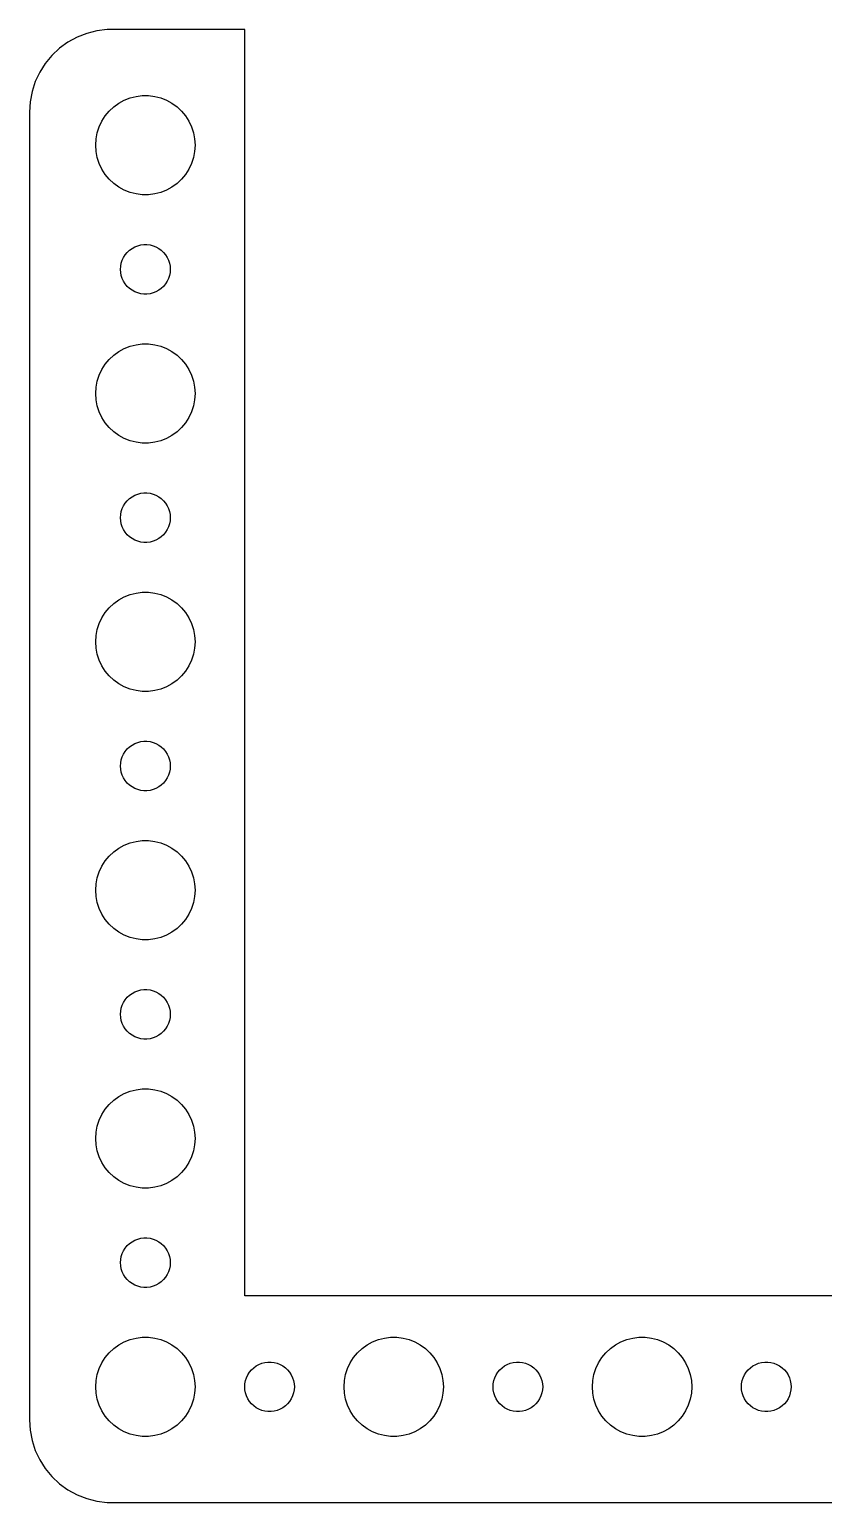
# Model space of a CAD drawing. Header units: metres. Extents: x -52 to 52, y 253 to 539.
# Drawn here: x -52 to -4, y 351.5 to 440.5 of the extents above; entities that cross this region are included whole.
import ezdxf

# ---------------------------------------------------------------- set-up
doc = ezdxf.new("R2010")
doc.units = ezdxf.units.M

msp = doc.modelspace()

# ---------------------------------------------------------------- linework, layer by layer
for p, q in [((-47.3139, 440.49), (-47.9369, 440.411)), ((-39, 440.49), (-47.3139, 440.49)), ((-39, 364), (-39, 440.49)), ((-49.6791, 439.722), (-50.1871, 439.353)), ((-49.1289, 440.024), (-49.6791, 439.722)), ((-48.5451, 440.255), (-49.1289, 440.024)), ((-47.9369, 440.411), (-48.5451, 440.255)), ((-50.6448, 438.923), (-51.0451, 438.439)), ((-50.1871, 439.353), (-50.6448, 438.923)), ((-51.3815, 437.909), (-51.6489, 437.341)), ((-51.0451, 438.439), (-51.3815, 437.909)), ((-51.6489, 437.341), (-51.8429, 436.743)), ((-51.9606, 436.127), (-52, 435.5)), ((-51.8429, 436.743), (-51.9606, 436.127)), ((-46.9123, 435.812), (-46.6075, 436.033)), ((-46.6075, 436.033), (-46.2773, 436.214)), ((-46.2773, 436.214), (-45.927, 436.353)), ((-45.927, 436.353), (-45.5621, 436.447)), ((-45.5621, 436.447), (-45.1884, 436.494)), ((-45.1884, 436.494), (-44.8116, 436.494)), ((-44.8116, 436.494), (-44.4379, 436.447)), ((-44.4379, 436.447), (-44.0729, 436.353)), ((-44.0729, 436.353), (-43.7227, 436.214)), ((-43.7227, 436.214), (-43.3925, 436.033)), ((-43.3925, 436.033), (-43.0877, 435.812)), ((-52, 435.5), (-52, 356.5)), ((-47.6289, 434.945), (-47.427, 435.263)), ((-47.427, 435.263), (-47.1869, 435.554)), ((-47.1869, 435.554), (-46.9123, 435.812)), ((-43.0877, 435.812), (-42.8131, 435.554)), ((-42.8131, 435.554), (-42.5729, 435.263)), ((-42.5729, 435.263), (-42.3711, 434.945)), ((-47.9763, 433.876), (-47.9057, 434.246)), ((-47.9057, 434.246), (-47.7893, 434.604)), ((-47.7893, 434.604), (-47.6289, 434.945)), ((-42.3711, 434.945), (-42.2107, 434.604)), ((-42.2107, 434.604), (-42.0942, 434.246)), ((-42.0942, 434.246), (-42.0237, 433.876)), ((-48, 433.5), (-47.9763, 433.876)), ((-47.9763, 433.124), (-48, 433.5)), ((-42.0237, 433.876), (-42, 433.5)), ((-42, 433.5), (-42.0237, 433.124)), ((-47.9057, 432.754), (-47.9763, 433.124)), ((-47.7893, 432.396), (-47.9057, 432.754)), ((-42.0942, 432.754), (-42.2107, 432.396)), ((-42.0237, 433.124), (-42.0942, 432.754)), ((-47.6289, 432.055), (-47.7893, 432.396)), ((-47.427, 431.737), (-47.6289, 432.055)), ((-47.1869, 431.446), (-47.427, 431.737)), ((-42.5729, 431.737), (-42.8131, 431.446)), ((-42.3711, 432.055), (-42.5729, 431.737)), ((-42.2107, 432.396), (-42.3711, 432.055)), ((-46.9123, 431.188), (-47.1869, 431.446)), ((-46.6075, 430.967), (-46.9123, 431.188)), ((-46.2773, 430.786), (-46.6075, 430.967)), ((-45.927, 430.647), (-46.2773, 430.786)), ((-43.7227, 430.786), (-44.0729, 430.647)), ((-43.3925, 430.967), (-43.7227, 430.786)), ((-43.0877, 431.188), (-43.3925, 430.967)), ((-42.8131, 431.446), (-43.0877, 431.188)), ((-45.5621, 430.553), (-45.927, 430.647)), ((-45.1884, 430.506), (-45.5621, 430.553)), ((-44.8116, 430.506), (-45.1884, 430.506)), ((-44.4379, 430.553), (-44.8116, 430.506)), ((-44.0729, 430.647), (-44.4379, 430.553)), ((-46.0934, 427.027), (-45.9561, 427.156)), ((-45.9561, 427.156), (-45.8037, 427.266)), ((-45.8037, 427.266), (-45.6387, 427.357)), ((-45.6387, 427.357), (-45.4635, 427.427)), ((-45.4635, 427.427), (-45.2811, 427.473)), ((-45.2811, 427.473), (-45.0942, 427.497)), ((-45.0942, 427.497), (-44.9058, 427.497)), ((-44.9058, 427.497), (-44.7189, 427.473)), ((-44.7189, 427.473), (-44.5365, 427.427)), ((-44.5365, 427.427), (-44.3613, 427.357)), ((-44.3613, 427.357), (-44.1963, 427.266)), ((-44.1963, 427.266), (-44.0439, 427.156)), ((-44.0439, 427.156), (-43.9065, 427.027)), ((-46.4882, 426.188), (-46.4529, 426.373)), ((-46.4529, 426.373), (-46.3947, 426.552)), ((-46.3947, 426.552), (-46.3145, 426.723)), ((-46.3145, 426.723), (-46.2135, 426.882)), ((-46.2135, 426.882), (-46.0934, 427.027)), ((-43.9065, 427.027), (-43.7865, 426.882)), ((-43.7865, 426.882), (-43.6855, 426.723)), ((-43.6855, 426.723), (-43.6053, 426.552)), ((-43.6053, 426.552), (-43.5471, 426.373)), ((-43.5471, 426.373), (-43.5118, 426.188)), ((-46.5, 426), (-46.4882, 426.188)), ((-46.4882, 425.812), (-46.5, 426)), ((-46.4529, 425.627), (-46.4882, 425.812)), ((-46.3947, 425.448), (-46.4529, 425.627)), ((-46.3145, 425.277), (-46.3947, 425.448)), ((-43.6053, 425.448), (-43.6855, 425.277)), ((-43.5471, 425.627), (-43.6053, 425.448)), ((-43.5118, 425.812), (-43.5471, 425.627)), ((-43.5118, 426.188), (-43.5, 426)), ((-43.5, 426), (-43.5118, 425.812)), ((-46.2135, 425.118), (-46.3145, 425.277)), ((-46.0934, 424.973), (-46.2135, 425.118)), ((-45.9561, 424.844), (-46.0934, 424.973)), ((-45.8037, 424.734), (-45.9561, 424.844)), ((-45.6387, 424.643), (-45.8037, 424.734)), ((-45.4635, 424.573), (-45.6387, 424.643)), ((-45.2811, 424.527), (-45.4635, 424.573)), ((-45.0942, 424.503), (-45.2811, 424.527)), ((-44.9058, 424.503), (-45.0942, 424.503)), ((-44.7189, 424.527), (-44.9058, 424.503)), ((-44.5365, 424.573), (-44.7189, 424.527)), ((-44.3613, 424.643), (-44.5365, 424.573)), ((-44.1963, 424.734), (-44.3613, 424.643)), ((-44.0439, 424.844), (-44.1963, 424.734)), ((-43.9065, 424.973), (-44.0439, 424.844)), ((-43.7865, 425.118), (-43.9065, 424.973)), ((-43.6855, 425.277), (-43.7865, 425.118)), ((-46.9123, 420.812), (-46.6075, 421.033)), ((-46.6075, 421.033), (-46.2773, 421.214)), ((-46.2773, 421.214), (-45.927, 421.353)), ((-45.927, 421.353), (-45.5621, 421.447)), ((-45.5621, 421.447), (-45.1884, 421.494)), ((-45.1884, 421.494), (-44.8116, 421.494)), ((-44.8116, 421.494), (-44.4379, 421.447)), ((-44.4379, 421.447), (-44.0729, 421.353)), ((-44.0729, 421.353), (-43.7227, 421.214)), ((-43.7227, 421.214), (-43.3925, 421.033)), ((-43.3925, 421.033), (-43.0877, 420.812)), ((-47.6289, 419.945), (-47.427, 420.263)), ((-47.427, 420.263), (-47.1869, 420.554)), ((-47.1869, 420.554), (-46.9123, 420.812)), ((-43.0877, 420.812), (-42.8131, 420.554)), ((-42.8131, 420.554), (-42.5729, 420.263)), ((-42.5729, 420.263), (-42.3711, 419.945)), ((-47.9763, 418.876), (-47.9057, 419.246)), ((-47.9057, 419.246), (-47.7893, 419.604)), ((-47.7893, 419.604), (-47.6289, 419.945)), ((-42.3711, 419.945), (-42.2107, 419.604)), ((-42.2107, 419.604), (-42.0942, 419.246)), ((-42.0942, 419.246), (-42.0237, 418.876)), ((-48, 418.5), (-47.9763, 418.876)), ((-47.9763, 418.124), (-48, 418.5)), ((-42.0237, 418.876), (-42, 418.5)), ((-42, 418.5), (-42.0237, 418.124)), ((-47.9057, 417.754), (-47.9763, 418.124)), ((-47.7893, 417.396), (-47.9057, 417.754)), ((-47.6289, 417.055), (-47.7893, 417.396)), ((-42.2107, 417.396), (-42.3711, 417.055)), ((-42.0942, 417.754), (-42.2107, 417.396)), ((-42.0237, 418.124), (-42.0942, 417.754)), ((-47.427, 416.737), (-47.6289, 417.055)), ((-47.1869, 416.446), (-47.427, 416.737)), ((-46.9123, 416.188), (-47.1869, 416.446)), ((-42.8131, 416.446), (-43.0877, 416.188)), ((-42.5729, 416.737), (-42.8131, 416.446)), ((-42.3711, 417.055), (-42.5729, 416.737)), ((-46.6075, 415.967), (-46.9123, 416.188)), ((-46.2773, 415.786), (-46.6075, 415.967)), ((-45.927, 415.647), (-46.2773, 415.786)), ((-45.5621, 415.553), (-45.927, 415.647)), ((-45.1884, 415.506), (-45.5621, 415.553)), ((-44.4379, 415.553), (-44.8116, 415.506)), ((-44.0729, 415.647), (-44.4379, 415.553)), ((-43.7227, 415.786), (-44.0729, 415.647)), ((-43.3925, 415.967), (-43.7227, 415.786)), ((-43.0877, 416.188), (-43.3925, 415.967)), ((-44.8116, 415.506), (-45.1884, 415.506)), ((-46.2135, 411.882), (-46.0934, 412.027)), ((-46.0934, 412.027), (-45.9561, 412.156)), ((-45.9561, 412.156), (-45.8037, 412.266)), ((-45.8037, 412.266), (-45.6387, 412.357)), ((-45.6387, 412.357), (-45.4635, 412.427)), ((-45.4635, 412.427), (-45.2811, 412.473)), ((-45.2811, 412.473), (-45.0942, 412.497)), ((-45.0942, 412.497), (-44.9058, 412.497)), ((-44.9058, 412.497), (-44.7189, 412.473)), ((-44.7189, 412.473), (-44.5365, 412.427)), ((-44.5365, 412.427), (-44.3613, 412.357)), ((-44.3613, 412.357), (-44.1963, 412.266)), ((-44.1963, 412.266), (-44.0439, 412.156)), ((-44.0439, 412.156), (-43.9065, 412.027)), ((-43.9065, 412.027), (-43.7865, 411.882)), ((-46.5, 411), (-46.4882, 411.188)), ((-46.4882, 411.188), (-46.4529, 411.373)), ((-46.4529, 411.373), (-46.3947, 411.552)), ((-46.3947, 411.552), (-46.3145, 411.723)), ((-46.3145, 411.723), (-46.2135, 411.882)), ((-43.7865, 411.882), (-43.6855, 411.723)), ((-43.6855, 411.723), (-43.6053, 411.552)), ((-43.6053, 411.552), (-43.5471, 411.373)), ((-43.5471, 411.373), (-43.5118, 411.188)), ((-43.5118, 411.188), (-43.5, 411)), ((-46.4882, 410.812), (-46.5, 411)), ((-46.4529, 410.627), (-46.4882, 410.812)), ((-46.3947, 410.448), (-46.4529, 410.627)), ((-46.3145, 410.277), (-46.3947, 410.448)), ((-46.2135, 410.118), (-46.3145, 410.277)), ((-43.6855, 410.277), (-43.7865, 410.118)), ((-43.6053, 410.448), (-43.6855, 410.277)), ((-43.5471, 410.627), (-43.6053, 410.448)), ((-43.5118, 410.812), (-43.5471, 410.627)), ((-43.5, 411), (-43.5118, 410.812)), ((-46.0934, 409.973), (-46.2135, 410.118)), ((-45.9561, 409.844), (-46.0934, 409.973)), ((-45.8037, 409.734), (-45.9561, 409.844)), ((-45.6387, 409.643), (-45.8037, 409.734)), ((-45.4635, 409.573), (-45.6387, 409.643)), ((-45.2811, 409.527), (-45.4635, 409.573)), ((-45.0942, 409.503), (-45.2811, 409.527)), ((-44.9058, 409.503), (-45.0942, 409.503)), ((-44.7189, 409.527), (-44.9058, 409.503)), ((-44.5365, 409.573), (-44.7189, 409.527)), ((-44.3613, 409.643), (-44.5365, 409.573)), ((-44.1963, 409.734), (-44.3613, 409.643)), ((-44.0439, 409.844), (-44.1963, 409.734)), ((-43.9065, 409.973), (-44.0439, 409.844)), ((-43.7865, 410.118), (-43.9065, 409.973)), ((-47.1869, 405.554), (-46.9123, 405.812)), ((-46.9123, 405.812), (-46.6075, 406.033)), ((-46.6075, 406.033), (-46.2773, 406.214)), ((-46.2773, 406.214), (-45.927, 406.353)), ((-45.927, 406.353), (-45.5621, 406.447)), ((-45.5621, 406.447), (-45.1884, 406.494)), ((-45.1884, 406.494), (-44.8116, 406.494)), ((-44.8116, 406.494), (-44.4379, 406.447)), ((-44.4379, 406.447), (-44.0729, 406.353)), ((-44.0729, 406.353), (-43.7227, 406.214)), ((-43.7227, 406.214), (-43.3925, 406.033)), ((-43.3925, 406.033), (-43.0877, 405.812)), ((-43.0877, 405.812), (-42.8131, 405.554)), ((-47.7893, 404.604), (-47.6289, 404.945)), ((-47.6289, 404.945), (-47.427, 405.263)), ((-47.427, 405.263), (-47.1869, 405.554)), ((-42.8131, 405.554), (-42.5729, 405.263)), ((-42.5729, 405.263), (-42.3711, 404.945)), ((-42.3711, 404.945), (-42.2107, 404.604)), ((-47.9763, 403.876), (-47.9057, 404.246)), ((-47.9057, 404.246), (-47.7893, 404.604)), ((-42.2107, 404.604), (-42.0942, 404.246)), ((-42.0942, 404.246), (-42.0237, 403.876)), ((-48, 403.5), (-47.9763, 403.876)), ((-47.9763, 403.124), (-48, 403.5)), ((-47.9057, 402.754), (-47.9763, 403.124)), ((-42.0237, 403.124), (-42.0942, 402.754)), ((-42.0237, 403.876), (-42, 403.5)), ((-42, 403.5), (-42.0237, 403.124)), ((-47.7893, 402.396), (-47.9057, 402.754)), ((-47.6289, 402.055), (-47.7893, 402.396)), ((-42.2107, 402.396), (-42.3711, 402.055)), ((-42.0942, 402.754), (-42.2107, 402.396)), ((-47.427, 401.737), (-47.6289, 402.055)), ((-47.1869, 401.446), (-47.427, 401.737)), ((-46.9123, 401.188), (-47.1869, 401.446)), ((-42.8131, 401.446), (-43.0877, 401.188)), ((-42.5729, 401.737), (-42.8131, 401.446)), ((-42.3711, 402.055), (-42.5729, 401.737)), ((-46.6075, 400.967), (-46.9123, 401.188)), ((-46.2773, 400.786), (-46.6075, 400.967)), ((-45.927, 400.647), (-46.2773, 400.786)), ((-45.5621, 400.553), (-45.927, 400.647)), ((-45.1884, 400.506), (-45.5621, 400.553)), ((-44.8116, 400.506), (-45.1884, 400.506)), ((-44.4379, 400.553), (-44.8116, 400.506)), ((-44.0729, 400.647), (-44.4379, 400.553)), ((-43.7227, 400.786), (-44.0729, 400.647)), ((-43.3925, 400.967), (-43.7227, 400.786)), ((-43.0877, 401.188), (-43.3925, 400.967)), ((-46.3145, 396.723), (-46.2135, 396.882)), ((-46.2135, 396.882), (-46.0934, 397.027)), ((-46.0934, 397.027), (-45.9561, 397.156)), ((-45.9561, 397.156), (-45.8037, 397.266)), ((-45.8037, 397.266), (-45.6387, 397.357)), ((-45.6387, 397.357), (-45.4635, 397.427)), ((-45.4635, 397.427), (-45.2811, 397.473)), ((-45.2811, 397.473), (-45.0942, 397.497)), ((-45.0942, 397.497), (-44.9058, 397.497)), ((-44.9058, 397.497), (-44.7189, 397.473)), ((-44.7189, 397.473), (-44.5365, 397.427)), ((-44.5365, 397.427), (-44.3613, 397.357)), ((-44.3613, 397.357), (-44.1963, 397.266)), ((-44.1963, 397.266), (-44.0439, 397.156)), ((-44.0439, 397.156), (-43.9065, 397.027)), ((-43.9065, 397.027), (-43.7865, 396.882)), ((-43.7865, 396.882), (-43.6855, 396.723)), ((-46.5, 396), (-46.4882, 396.188)), ((-46.4882, 395.812), (-46.5, 396)), ((-46.4882, 396.188), (-46.4529, 396.373)), ((-46.4529, 396.373), (-46.3947, 396.552)), ((-46.3947, 396.552), (-46.3145, 396.723)), ((-43.6855, 396.723), (-43.6053, 396.552)), ((-43.6053, 396.552), (-43.5471, 396.373)), ((-43.5471, 396.373), (-43.5118, 396.188)), ((-43.5118, 396.188), (-43.5, 396)), ((-43.5, 396), (-43.5118, 395.812)), ((-46.4529, 395.627), (-46.4882, 395.812)), ((-46.3947, 395.448), (-46.4529, 395.627)), ((-46.3145, 395.277), (-46.3947, 395.448)), ((-46.2135, 395.118), (-46.3145, 395.277)), ((-46.0934, 394.973), (-46.2135, 395.118)), ((-43.7865, 395.118), (-43.9065, 394.973)), ((-43.6855, 395.277), (-43.7865, 395.118)), ((-43.6053, 395.448), (-43.6855, 395.277)), ((-43.5471, 395.627), (-43.6053, 395.448)), ((-43.5118, 395.812), (-43.5471, 395.627)), ((-45.9561, 394.844), (-46.0934, 394.973)), ((-45.8037, 394.734), (-45.9561, 394.844)), ((-45.6387, 394.643), (-45.8037, 394.734)), ((-45.4635, 394.573), (-45.6387, 394.643)), ((-45.2811, 394.527), (-45.4635, 394.573)), ((-45.0942, 394.503), (-45.2811, 394.527)), ((-44.9058, 394.503), (-45.0942, 394.503)), ((-44.7189, 394.527), (-44.9058, 394.503)), ((-44.5365, 394.573), (-44.7189, 394.527)), ((-44.3613, 394.643), (-44.5365, 394.573)), ((-44.1963, 394.734), (-44.3613, 394.643)), ((-44.0439, 394.844), (-44.1963, 394.734)), ((-43.9065, 394.973), (-44.0439, 394.844)), ((-47.1869, 390.554), (-46.9123, 390.812)), ((-46.9123, 390.812), (-46.6075, 391.033)), ((-46.6075, 391.033), (-46.2773, 391.214)), ((-46.2773, 391.214), (-45.927, 391.353)), ((-45.927, 391.353), (-45.5621, 391.447)), ((-45.5621, 391.447), (-45.1884, 391.494)), ((-45.1884, 391.494), (-44.8116, 391.494)), ((-44.8116, 391.494), (-44.4379, 391.447)), ((-44.4379, 391.447), (-44.0729, 391.353)), ((-44.0729, 391.353), (-43.7227, 391.214)), ((-43.7227, 391.214), (-43.3925, 391.033)), ((-43.3925, 391.033), (-43.0877, 390.812)), ((-43.0877, 390.812), (-42.8131, 390.554)), ((-47.7893, 389.604), (-47.6289, 389.945)), ((-47.6289, 389.945), (-47.427, 390.263)), ((-47.427, 390.263), (-47.1869, 390.554)), ((-42.8131, 390.554), (-42.5729, 390.263)), ((-42.5729, 390.263), (-42.3711, 389.945)), ((-42.3711, 389.945), (-42.2107, 389.604)), ((-48, 388.5), (-47.9763, 388.876)), ((-47.9763, 388.876), (-47.9057, 389.246)), ((-47.9057, 389.246), (-47.7893, 389.604)), ((-42.2107, 389.604), (-42.0942, 389.246)), ((-42.0942, 389.246), (-42.0237, 388.876)), ((-42.0237, 388.876), (-42, 388.5)), ((-47.9763, 388.124), (-48, 388.5)), ((-47.9057, 387.754), (-47.9763, 388.124)), ((-42.0237, 388.124), (-42.0942, 387.754)), ((-42, 388.5), (-42.0237, 388.124)), ((-47.7893, 387.396), (-47.9057, 387.754)), ((-47.6289, 387.055), (-47.7893, 387.396)), ((-42.2107, 387.396), (-42.3711, 387.055)), ((-42.0942, 387.754), (-42.2107, 387.396)), ((-47.427, 386.737), (-47.6289, 387.055)), ((-47.1869, 386.446), (-47.427, 386.737)), ((-46.9123, 386.188), (-47.1869, 386.446)), ((-46.6075, 385.967), (-46.9123, 386.188)), ((-43.0877, 386.188), (-43.3925, 385.967)), ((-42.8131, 386.446), (-43.0877, 386.188)), ((-42.5729, 386.737), (-42.8131, 386.446)), ((-42.3711, 387.055), (-42.5729, 386.737)), ((-46.2773, 385.786), (-46.6075, 385.967)), ((-45.927, 385.647), (-46.2773, 385.786)), ((-45.5621, 385.553), (-45.927, 385.647)), ((-45.1884, 385.506), (-45.5621, 385.553)), ((-44.8116, 385.506), (-45.1884, 385.506)), ((-44.4379, 385.553), (-44.8116, 385.506)), ((-44.0729, 385.647), (-44.4379, 385.553)), ((-43.7227, 385.786), (-44.0729, 385.647)), ((-43.3925, 385.967), (-43.7227, 385.786)), ((-46.3145, 381.723), (-46.2135, 381.882)), ((-46.2135, 381.882), (-46.0934, 382.027)), ((-46.0934, 382.027), (-45.9561, 382.156)), ((-45.9561, 382.156), (-45.8037, 382.266)), ((-45.8037, 382.266), (-45.6387, 382.357)), ((-45.6387, 382.357), (-45.4635, 382.427)), ((-45.4635, 382.427), (-45.2811, 382.473)), ((-45.2811, 382.473), (-45.0942, 382.497)), ((-45.0942, 382.497), (-44.9058, 382.497)), ((-44.9058, 382.497), (-44.7189, 382.473)), ((-44.7189, 382.473), (-44.5365, 382.427)), ((-44.5365, 382.427), (-44.3613, 382.357)), ((-44.3613, 382.357), (-44.1963, 382.266)), ((-44.1963, 382.266), (-44.0439, 382.156)), ((-44.0439, 382.156), (-43.9065, 382.027)), ((-43.9065, 382.027), (-43.7865, 381.882)), ((-43.7865, 381.882), (-43.6855, 381.723)), ((-46.5, 381), (-46.4882, 381.188)), ((-46.4882, 380.812), (-46.5, 381)), ((-46.4882, 381.188), (-46.4529, 381.373)), ((-46.4529, 381.373), (-46.3947, 381.552)), ((-46.3947, 381.552), (-46.3145, 381.723)), ((-43.6855, 381.723), (-43.6053, 381.552)), ((-43.6053, 381.552), (-43.5471, 381.373)), ((-43.5471, 381.373), (-43.5118, 381.188)), ((-43.5118, 381.188), (-43.5, 381)), ((-43.5, 381), (-43.5118, 380.812)), ((-46.4529, 380.627), (-46.4882, 380.812)), ((-46.3947, 380.448), (-46.4529, 380.627)), ((-46.3145, 380.277), (-46.3947, 380.448)), ((-46.2135, 380.118), (-46.3145, 380.277)), ((-46.0934, 379.973), (-46.2135, 380.118)), ((-45.9561, 379.844), (-46.0934, 379.973)), ((-43.9065, 379.973), (-44.0439, 379.844)), ((-43.7865, 380.118), (-43.9065, 379.973)), ((-43.6855, 380.277), (-43.7865, 380.118)), ((-43.6053, 380.448), (-43.6855, 380.277)), ((-43.5471, 380.627), (-43.6053, 380.448)), ((-43.5118, 380.812), (-43.5471, 380.627)), ((-45.8037, 379.734), (-45.9561, 379.844)), ((-45.6387, 379.643), (-45.8037, 379.734)), ((-45.4635, 379.573), (-45.6387, 379.643)), ((-45.2811, 379.527), (-45.4635, 379.573)), ((-45.0942, 379.503), (-45.2811, 379.527)), ((-44.9058, 379.503), (-45.0942, 379.503)), ((-44.7189, 379.527), (-44.9058, 379.503)), ((-44.5365, 379.573), (-44.7189, 379.527)), ((-44.3613, 379.643), (-44.5365, 379.573)), ((-44.1963, 379.734), (-44.3613, 379.643)), ((-44.0439, 379.844), (-44.1963, 379.734)), ((-45.927, 376.353), (-45.5621, 376.447)), ((-45.5621, 376.447), (-45.1884, 376.494)), ((-45.1884, 376.494), (-44.8116, 376.494)), ((-44.8116, 376.494), (-44.4379, 376.447)), ((-44.4379, 376.447), (-44.0729, 376.353)), ((-47.427, 375.263), (-47.1869, 375.554)), ((-47.1869, 375.554), (-46.9123, 375.812)), ((-46.9123, 375.812), (-46.6075, 376.033)), ((-46.6075, 376.033), (-46.2773, 376.214)), ((-46.2773, 376.214), (-45.927, 376.353)), ((-44.0729, 376.353), (-43.7227, 376.214)), ((-43.7227, 376.214), (-43.3925, 376.033)), ((-43.3925, 376.033), (-43.0877, 375.812)), ((-43.0877, 375.812), (-42.8131, 375.554)), ((-42.8131, 375.554), (-42.5729, 375.263)), ((-47.7893, 374.604), (-47.6289, 374.945)), ((-47.6289, 374.945), (-47.427, 375.263)), ((-42.5729, 375.263), (-42.3711, 374.945)), ((-42.3711, 374.945), (-42.2107, 374.604)), ((-48, 373.5), (-47.9763, 373.876)), ((-47.9763, 373.876), (-47.9057, 374.246)), ((-47.9057, 374.246), (-47.7893, 374.604)), ((-42.2107, 374.604), (-42.0942, 374.246)), ((-42.0942, 374.246), (-42.0237, 373.876)), ((-42.0237, 373.876), (-42, 373.5)), ((-47.9763, 373.124), (-48, 373.5)), ((-47.9057, 372.754), (-47.9763, 373.124)), ((-42.0237, 373.124), (-42.0942, 372.754)), ((-42, 373.5), (-42.0237, 373.124)), ((-47.7893, 372.396), (-47.9057, 372.754)), ((-47.6289, 372.055), (-47.7893, 372.396)), ((-47.427, 371.737), (-47.6289, 372.055)), ((-42.3711, 372.055), (-42.5729, 371.737)), ((-42.2107, 372.396), (-42.3711, 372.055)), ((-42.0942, 372.754), (-42.2107, 372.396)), ((-47.1869, 371.446), (-47.427, 371.737)), ((-46.9123, 371.188), (-47.1869, 371.446)), ((-46.6075, 370.967), (-46.9123, 371.188)), ((-43.0877, 371.188), (-43.3925, 370.967)), ((-42.8131, 371.446), (-43.0877, 371.188)), ((-42.5729, 371.737), (-42.8131, 371.446)), ((-46.2773, 370.786), (-46.6075, 370.967)), ((-45.927, 370.647), (-46.2773, 370.786)), ((-45.5621, 370.553), (-45.927, 370.647)), ((-45.1884, 370.506), (-45.5621, 370.553)), ((-44.8116, 370.506), (-45.1884, 370.506)), ((-44.4379, 370.553), (-44.8116, 370.506)), ((-44.0729, 370.647), (-44.4379, 370.553)), ((-43.7227, 370.786), (-44.0729, 370.647)), ((-43.3925, 370.967), (-43.7227, 370.786)), ((-45.2811, 367.473), (-45.0942, 367.497)), ((-45.0942, 367.497), (-44.9058, 367.497)), ((-44.9058, 367.497), (-44.7189, 367.473)), ((-46.3947, 366.552), (-46.3145, 366.723)), ((-46.3145, 366.723), (-46.2135, 366.882)), ((-46.2135, 366.882), (-46.0934, 367.027)), ((-46.0934, 367.027), (-45.9561, 367.156)), ((-45.9561, 367.156), (-45.8037, 367.266)), ((-45.8037, 367.266), (-45.6387, 367.357)), ((-45.6387, 367.357), (-45.4635, 367.427)), ((-45.4635, 367.427), (-45.2811, 367.473)), ((-44.7189, 367.473), (-44.5365, 367.427)), ((-44.5365, 367.427), (-44.3613, 367.357)), ((-44.3613, 367.357), (-44.1963, 367.266)), ((-44.1963, 367.266), (-44.0439, 367.156)), ((-44.0439, 367.156), (-43.9065, 367.027)), ((-43.9065, 367.027), (-43.7865, 366.882)), ((-43.7865, 366.882), (-43.6855, 366.723)), ((-43.6855, 366.723), (-43.6053, 366.552)), ((-46.5, 366), (-46.4882, 366.188)), ((-46.4882, 365.812), (-46.5, 366)), ((-46.4882, 366.188), (-46.4529, 366.373)), ((-46.4529, 365.627), (-46.4882, 365.812)), ((-46.4529, 366.373), (-46.3947, 366.552)), ((-43.6053, 366.552), (-43.5471, 366.373)), ((-43.5471, 366.373), (-43.5118, 366.188)), ((-43.5118, 365.812), (-43.5471, 365.627)), ((-43.5118, 366.188), (-43.5, 366)), ((-43.5, 366), (-43.5118, 365.812)), ((-46.3947, 365.448), (-46.4529, 365.627)), ((-46.3145, 365.277), (-46.3947, 365.448)), ((-46.2135, 365.118), (-46.3145, 365.277)), ((-46.0934, 364.973), (-46.2135, 365.118)), ((-45.9561, 364.844), (-46.0934, 364.973)), ((-45.8037, 364.734), (-45.9561, 364.844)), ((-44.0439, 364.844), (-44.1963, 364.734)), ((-43.9065, 364.973), (-44.0439, 364.844)), ((-43.7865, 365.118), (-43.9065, 364.973)), ((-43.6855, 365.277), (-43.7865, 365.118)), ((-43.6053, 365.448), (-43.6855, 365.277)), ((-43.5471, 365.627), (-43.6053, 365.448)), ((-45.6387, 364.643), (-45.8037, 364.734)), ((-45.4635, 364.573), (-45.6387, 364.643)), ((-45.2811, 364.527), (-45.4635, 364.573)), ((-45.0942, 364.503), (-45.2811, 364.527)), ((-44.9058, 364.503), (-45.0942, 364.503)), ((-44.7189, 364.527), (-44.9058, 364.503)), ((-44.5365, 364.573), (-44.7189, 364.527)), ((-44.3613, 364.643), (-44.5365, 364.573)), ((-44.1963, 364.734), (-44.3613, 364.643)), ((39, 364), (-39, 364)), ((-46.2773, 361.214), (-45.927, 361.353)), ((-45.927, 361.353), (-45.5621, 361.447)), ((-45.5621, 361.447), (-45.1884, 361.494)), ((-45.1884, 361.494), (-44.8116, 361.494)), ((-44.8116, 361.494), (-44.4379, 361.447)), ((-44.4379, 361.447), (-44.0729, 361.353)), ((-44.0729, 361.353), (-43.7227, 361.214)), ((-31.2773, 361.214), (-30.927, 361.353)), ((-30.927, 361.353), (-30.5621, 361.447)), ((-30.5621, 361.447), (-30.1884, 361.494)), ((-30.1884, 361.494), (-29.8116, 361.494)), ((-29.8116, 361.494), (-29.4379, 361.447)), ((-29.4379, 361.447), (-29.0729, 361.353)), ((-29.0729, 361.353), (-28.7227, 361.214)), ((-16.2773, 361.214), (-15.927, 361.353)), ((-15.927, 361.353), (-15.5621, 361.447)), ((-15.5621, 361.447), (-15.1884, 361.494)), ((-15.1884, 361.494), (-14.8116, 361.494)), ((-14.8116, 361.494), (-14.4379, 361.447)), ((-14.4379, 361.447), (-14.0729, 361.353)), ((-14.0729, 361.353), (-13.7227, 361.214)), ((-47.427, 360.263), (-47.1869, 360.554)), ((-47.1869, 360.554), (-46.9123, 360.812)), ((-46.9123, 360.812), (-46.6075, 361.033)), ((-46.6075, 361.033), (-46.2773, 361.214)), ((-43.7227, 361.214), (-43.3925, 361.033)), ((-43.3925, 361.033), (-43.0877, 360.812)), ((-43.0877, 360.812), (-42.8131, 360.554)), ((-42.8131, 360.554), (-42.5729, 360.263)), ((-32.427, 360.263), (-32.1869, 360.554)), ((-32.1869, 360.554), (-31.9123, 360.812)), ((-31.9123, 360.812), (-31.6075, 361.033)), ((-31.6075, 361.033), (-31.2773, 361.214)), ((-28.7227, 361.214), (-28.3925, 361.033)), ((-28.3925, 361.033), (-28.0877, 360.812)), ((-28.0877, 360.812), (-27.8131, 360.554)), ((-27.8131, 360.554), (-27.5729, 360.263)), ((-17.427, 360.263), (-17.1869, 360.554)), ((-17.1869, 360.554), (-16.9123, 360.812)), ((-16.9123, 360.812), (-16.6075, 361.033)), ((-16.6075, 361.033), (-16.2773, 361.214)), ((-13.7227, 361.214), (-13.3925, 361.033)), ((-13.3925, 361.033), (-13.0877, 360.812)), ((-13.0877, 360.812), (-12.8131, 360.554)), ((-12.8131, 360.554), (-12.5729, 360.263)), ((-47.9057, 359.246), (-47.7893, 359.604)), ((-47.7893, 359.604), (-47.6289, 359.945)), ((-47.6289, 359.945), (-47.427, 360.263)), ((-42.5729, 360.263), (-42.3711, 359.945)), ((-42.3711, 359.945), (-42.2107, 359.604)), ((-42.2107, 359.604), (-42.0942, 359.246)), ((-38.7135, 359.382), (-38.5934, 359.527)), ((-38.5934, 359.527), (-38.4561, 359.656)), ((-38.4561, 359.656), (-38.3037, 359.766)), ((-38.3037, 359.766), (-38.1387, 359.857)), ((-38.1387, 359.857), (-37.9635, 359.927)), ((-37.9635, 359.927), (-37.7811, 359.973)), ((-37.7811, 359.973), (-37.5942, 359.997)), ((-37.5942, 359.997), (-37.4058, 359.997)), ((-37.4058, 359.997), (-37.2189, 359.973)), ((-37.2189, 359.973), (-37.0365, 359.927)), ((-37.0365, 359.927), (-36.8613, 359.857)), ((-36.8613, 359.857), (-36.6963, 359.766)), ((-36.6963, 359.766), (-36.5439, 359.656)), ((-36.5439, 359.656), (-36.4065, 359.527)), ((-36.4065, 359.527), (-36.2865, 359.382)), ((-32.9057, 359.246), (-32.7893, 359.604)), ((-32.7893, 359.604), (-32.6289, 359.945)), ((-32.6289, 359.945), (-32.427, 360.263)), ((-27.5729, 360.263), (-27.3711, 359.945)), ((-27.3711, 359.945), (-27.2107, 359.604)), ((-27.2107, 359.604), (-27.0942, 359.246)), ((-23.7135, 359.382), (-23.5934, 359.527)), ((-23.5934, 359.527), (-23.4561, 359.656)), ((-23.4561, 359.656), (-23.3037, 359.766)), ((-23.3037, 359.766), (-23.1387, 359.857)), ((-23.1387, 359.857), (-22.9635, 359.927)), ((-22.9635, 359.927), (-22.7811, 359.973)), ((-22.7811, 359.973), (-22.5942, 359.997)), ((-22.5942, 359.997), (-22.4058, 359.997)), ((-22.4058, 359.997), (-22.2189, 359.973)), ((-22.2189, 359.973), (-22.0365, 359.927)), ((-22.0365, 359.927), (-21.8613, 359.857)), ((-21.8613, 359.857), (-21.6963, 359.766)), ((-21.6963, 359.766), (-21.5439, 359.656)), ((-21.5439, 359.656), (-21.4065, 359.527)), ((-21.4065, 359.527), (-21.2865, 359.382)), ((-17.9057, 359.246), (-17.7893, 359.604)), ((-17.7893, 359.604), (-17.6289, 359.945)), ((-17.6289, 359.945), (-17.427, 360.263)), ((-12.5729, 360.263), (-12.3711, 359.945)), ((-12.3711, 359.945), (-12.2107, 359.604)), ((-12.2107, 359.604), (-12.0942, 359.246)), ((-8.71352, 359.382), (-8.59344, 359.527)), ((-8.59344, 359.527), (-8.45613, 359.656)), ((-8.45613, 359.656), (-8.30373, 359.766)), ((-8.30373, 359.766), (-8.13866, 359.857)), ((-8.13866, 359.857), (-7.96352, 359.927)), ((-7.96352, 359.927), (-7.78107, 359.973)), ((-7.78107, 359.973), (-7.59418, 359.997)), ((-7.59418, 359.997), (-7.40581, 359.997)), ((-7.40581, 359.997), (-7.21892, 359.973)), ((-7.21892, 359.973), (-7.03647, 359.927)), ((-7.03647, 359.927), (-6.86133, 359.857)), ((-6.86133, 359.857), (-6.69626, 359.766)), ((-6.69626, 359.766), (-6.54385, 359.656)), ((-6.54385, 359.656), (-6.40654, 359.527)), ((-6.40654, 359.527), (-6.28647, 359.382)), ((-48, 358.5), (-47.9763, 358.876)), ((-47.9763, 358.876), (-47.9057, 359.246)), ((-42.0942, 359.246), (-42.0237, 358.876)), ((-42.0237, 358.876), (-42, 358.5)), ((-39, 358.5), (-38.9882, 358.688)), ((-38.9882, 358.688), (-38.9529, 358.873)), ((-38.9529, 358.873), (-38.8947, 359.052)), ((-38.8947, 359.052), (-38.8145, 359.223)), ((-38.8145, 359.223), (-38.7135, 359.382)), ((-36.2865, 359.382), (-36.1855, 359.223)), ((-36.1855, 359.223), (-36.1053, 359.052)), ((-36.1053, 359.052), (-36.0471, 358.873)), ((-36.0471, 358.873), (-36.0118, 358.688)), ((-36.0118, 358.688), (-36, 358.5)), ((-33, 358.5), (-32.9763, 358.876)), ((-32.9763, 358.876), (-32.9057, 359.246)), ((-27.0942, 359.246), (-27.0237, 358.876)), ((-27.0237, 358.876), (-27, 358.5)), ((-24, 358.5), (-23.9882, 358.688)), ((-23.9882, 358.688), (-23.9529, 358.873)), ((-23.9529, 358.873), (-23.8947, 359.052)), ((-23.8947, 359.052), (-23.8145, 359.223)), ((-23.8145, 359.223), (-23.7135, 359.382)), ((-21.2865, 359.382), (-21.1855, 359.223)), ((-21.1855, 359.223), (-21.1053, 359.052)), ((-21.1053, 359.052), (-21.0471, 358.873)), ((-21.0471, 358.873), (-21.0118, 358.688)), ((-21.0118, 358.688), (-21, 358.5)), ((-18, 358.5), (-17.9763, 358.876)), ((-17.9763, 358.876), (-17.9057, 359.246)), ((-12.0942, 359.246), (-12.0237, 358.876)), ((-12.0237, 358.876), (-12, 358.5)), ((-9, 358.5), (-8.98816, 358.688)), ((-8.98816, 358.688), (-8.95287, 358.873)), ((-8.95287, 358.873), (-8.89465, 359.052)), ((-8.89465, 359.052), (-8.81445, 359.223)), ((-8.81445, 359.223), (-8.71352, 359.382)), ((-6.28647, 359.382), (-6.18553, 359.223)), ((-6.18553, 359.223), (-6.10533, 359.052)), ((-6.10533, 359.052), (-6.04712, 358.873)), ((-6.04712, 358.873), (-6.01183, 358.688)), ((-6.01183, 358.688), (-6, 358.5)), ((-47.9763, 358.124), (-48, 358.5)), ((-47.9057, 357.754), (-47.9763, 358.124)), ((-47.7893, 357.396), (-47.9057, 357.754)), ((-42.0942, 357.754), (-42.2107, 357.396)), ((-42.0237, 358.124), (-42.0942, 357.754)), ((-42, 358.5), (-42.0237, 358.124)), ((-38.9882, 358.312), (-39, 358.5)), ((-38.9529, 358.127), (-38.9882, 358.312)), ((-38.8947, 357.948), (-38.9529, 358.127)), ((-38.8145, 357.777), (-38.8947, 357.948)), ((-38.7135, 357.618), (-38.8145, 357.777)), ((-36.1855, 357.777), (-36.2865, 357.618)), ((-36.1053, 357.948), (-36.1855, 357.777)), ((-36.0471, 358.127), (-36.1053, 357.948)), ((-36.0118, 358.312), (-36.0471, 358.127)), ((-36, 358.5), (-36.0118, 358.312)), ((-32.9763, 358.124), (-33, 358.5)), ((-32.9057, 357.754), (-32.9763, 358.124)), ((-32.7893, 357.396), (-32.9057, 357.754)), ((-27.0942, 357.754), (-27.2107, 357.396)), ((-27.0237, 358.124), (-27.0942, 357.754)), ((-27, 358.5), (-27.0237, 358.124)), ((-23.9882, 358.312), (-24, 358.5)), ((-23.9529, 358.127), (-23.9882, 358.312)), ((-23.8947, 357.948), (-23.9529, 358.127)), ((-23.8145, 357.777), (-23.8947, 357.948)), ((-23.7135, 357.618), (-23.8145, 357.777)), ((-21.1855, 357.777), (-21.2865, 357.618)), ((-21.1053, 357.948), (-21.1855, 357.777)), ((-21.0471, 358.127), (-21.1053, 357.948)), ((-21.0118, 358.312), (-21.0471, 358.127)), ((-21, 358.5), (-21.0118, 358.312)), ((-17.9763, 358.124), (-18, 358.5)), ((-17.9057, 357.754), (-17.9763, 358.124)), ((-17.7893, 357.396), (-17.9057, 357.754)), ((-12.0942, 357.754), (-12.2107, 357.396)), ((-12.0237, 358.124), (-12.0942, 357.754)), ((-12, 358.5), (-12.0237, 358.124)), ((-8.98816, 358.312), (-9, 358.5)), ((-8.95287, 358.127), (-8.98816, 358.312)), ((-8.89465, 357.948), (-8.95287, 358.127)), ((-8.81445, 357.777), (-8.89465, 357.948)), ((-8.71352, 357.618), (-8.81445, 357.777)), ((-6.18553, 357.777), (-6.28647, 357.618)), ((-6.10533, 357.948), (-6.18553, 357.777)), ((-6.04712, 358.127), (-6.10533, 357.948)), ((-6.01183, 358.312), (-6.04712, 358.127)), ((-6, 358.5), (-6.01183, 358.312)), ((-47.6289, 357.055), (-47.7893, 357.396)), ((-47.427, 356.737), (-47.6289, 357.055)), ((-42.3711, 357.055), (-42.5729, 356.737)), ((-42.2107, 357.396), (-42.3711, 357.055)), ((-38.5934, 357.473), (-38.7135, 357.618)), ((-38.4561, 357.344), (-38.5934, 357.473)), ((-38.3037, 357.234), (-38.4561, 357.344)), ((-38.1387, 357.143), (-38.3037, 357.234)), ((-37.9635, 357.073), (-38.1387, 357.143)), ((-37.7811, 357.027), (-37.9635, 357.073)), ((-37.5942, 357.003), (-37.7811, 357.027)), ((-37.4058, 357.003), (-37.5942, 357.003)), ((-37.2189, 357.027), (-37.4058, 357.003)), ((-37.0365, 357.073), (-37.2189, 357.027)), ((-36.8613, 357.143), (-37.0365, 357.073)), ((-36.6963, 357.234), (-36.8613, 357.143)), ((-36.5439, 357.344), (-36.6963, 357.234)), ((-36.4065, 357.473), (-36.5439, 357.344)), ((-36.2865, 357.618), (-36.4065, 357.473)), ((-32.6289, 357.055), (-32.7893, 357.396)), ((-32.427, 356.737), (-32.6289, 357.055)), ((-27.3711, 357.055), (-27.5729, 356.737)), ((-27.2107, 357.396), (-27.3711, 357.055)), ((-23.5934, 357.473), (-23.7135, 357.618)), ((-23.4561, 357.344), (-23.5934, 357.473)), ((-23.3037, 357.234), (-23.4561, 357.344)), ((-23.1387, 357.143), (-23.3037, 357.234)), ((-22.9635, 357.073), (-23.1387, 357.143)), ((-22.7811, 357.027), (-22.9635, 357.073)), ((-22.5942, 357.003), (-22.7811, 357.027)), ((-22.4058, 357.003), (-22.5942, 357.003)), ((-22.2189, 357.027), (-22.4058, 357.003)), ((-22.0365, 357.073), (-22.2189, 357.027)), ((-21.8613, 357.143), (-22.0365, 357.073)), ((-21.6963, 357.234), (-21.8613, 357.143)), ((-21.5439, 357.344), (-21.6963, 357.234)), ((-21.4065, 357.473), (-21.5439, 357.344)), ((-21.2865, 357.618), (-21.4065, 357.473)), ((-17.6289, 357.055), (-17.7893, 357.396)), ((-17.427, 356.737), (-17.6289, 357.055)), ((-12.3711, 357.055), (-12.5729, 356.737)), ((-12.2107, 357.396), (-12.3711, 357.055)), ((-8.59344, 357.473), (-8.71352, 357.618)), ((-8.45613, 357.344), (-8.59344, 357.473)), ((-8.30373, 357.234), (-8.45613, 357.344)), ((-8.13866, 357.143), (-8.30373, 357.234)), ((-7.96352, 357.073), (-8.13866, 357.143)), ((-7.78107, 357.027), (-7.96352, 357.073)), ((-7.59418, 357.003), (-7.78107, 357.027)), ((-7.40581, 357.003), (-7.59418, 357.003)), ((-7.21892, 357.027), (-7.40581, 357.003)), ((-7.03647, 357.073), (-7.21892, 357.027)), ((-6.86133, 357.143), (-7.03647, 357.073)), ((-6.69626, 357.234), (-6.86133, 357.143)), ((-6.54385, 357.344), (-6.69626, 357.234)), ((-6.40654, 357.473), (-6.54385, 357.344)), ((-6.28647, 357.618), (-6.40654, 357.473)), ((-52, 356.5), (-51.9606, 355.873)), ((-47.1869, 356.446), (-47.427, 356.737)), ((-46.9123, 356.188), (-47.1869, 356.446)), ((-46.6075, 355.967), (-46.9123, 356.188)), ((-46.2773, 355.786), (-46.6075, 355.967)), ((-43.3925, 355.967), (-43.7227, 355.786)), ((-43.0877, 356.188), (-43.3925, 355.967)), ((-42.8131, 356.446), (-43.0877, 356.188)), ((-42.5729, 356.737), (-42.8131, 356.446)), ((-32.1869, 356.446), (-32.427, 356.737)), ((-31.9123, 356.188), (-32.1869, 356.446)), ((-31.6075, 355.967), (-31.9123, 356.188)), ((-31.2773, 355.786), (-31.6075, 355.967)), ((-28.3925, 355.967), (-28.7227, 355.786)), ((-28.0877, 356.188), (-28.3925, 355.967)), ((-27.8131, 356.446), (-28.0877, 356.188)), ((-27.5729, 356.737), (-27.8131, 356.446)), ((-17.1869, 356.446), (-17.427, 356.737)), ((-16.9123, 356.188), (-17.1869, 356.446)), ((-16.6075, 355.967), (-16.9123, 356.188)), ((-16.2773, 355.786), (-16.6075, 355.967)), ((-13.3925, 355.967), (-13.7227, 355.786)), ((-13.0877, 356.188), (-13.3925, 355.967)), ((-12.8131, 356.446), (-13.0877, 356.188)), ((-12.5729, 356.737), (-12.8131, 356.446)), ((-51.9606, 355.873), (-51.8429, 355.257)), ((-51.8429, 355.257), (-51.6489, 354.659)), ((-45.927, 355.647), (-46.2773, 355.786)), ((-45.5621, 355.553), (-45.927, 355.647)), ((-45.1884, 355.506), (-45.5621, 355.553)), ((-44.8116, 355.506), (-45.1884, 355.506)), ((-44.4379, 355.553), (-44.8116, 355.506)), ((-44.0729, 355.647), (-44.4379, 355.553)), ((-43.7227, 355.786), (-44.0729, 355.647)), ((-30.927, 355.647), (-31.2773, 355.786)), ((-30.5621, 355.553), (-30.927, 355.647)), ((-30.1884, 355.506), (-30.5621, 355.553)), ((-29.8116, 355.506), (-30.1884, 355.506)), ((-29.4379, 355.553), (-29.8116, 355.506)), ((-29.0729, 355.647), (-29.4379, 355.553)), ((-28.7227, 355.786), (-29.0729, 355.647)), ((-15.927, 355.647), (-16.2773, 355.786)), ((-15.5621, 355.553), (-15.927, 355.647)), ((-15.1884, 355.506), (-15.5621, 355.553)), ((-14.8116, 355.506), (-15.1884, 355.506)), ((-14.4379, 355.553), (-14.8116, 355.506)), ((-14.0729, 355.647), (-14.4379, 355.553)), ((-13.7227, 355.786), (-14.0729, 355.647)), ((-51.6489, 354.659), (-51.3815, 354.091)), ((-51.3815, 354.091), (-51.0451, 353.561)), ((-51.0451, 353.561), (-50.6448, 353.077)), ((-50.6448, 353.077), (-50.1871, 352.647)), ((-50.1871, 352.647), (-49.6791, 352.278)), ((-49.6791, 352.278), (-49.1289, 351.976)), ((-49.1289, 351.976), (-48.5451, 351.745)), ((-48.5451, 351.745), (-47.9369, 351.589)), ((-47.9369, 351.589), (-47.3139, 351.51)), ((-47.3139, 351.51), (47.3139, 351.51))]:
    msp.add_line(p, q)

doc.saveas('drawing.dxf')
